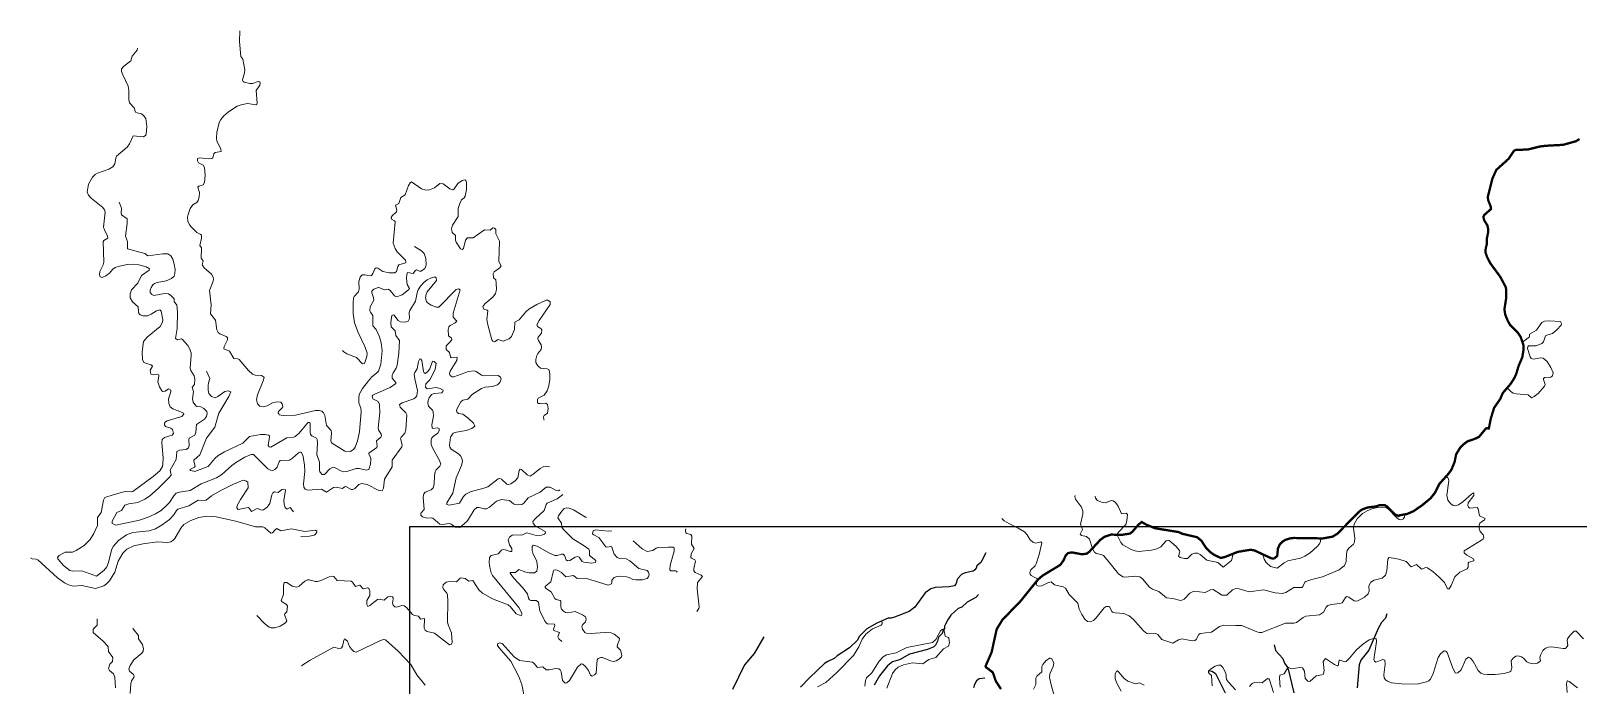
# Model space of a CAD drawing. Header units: feet. Extents: x -72 to 1107026, y -16 to 8357890.
# Drawn here: x 703047 to 770019, y 8273233 to 8301528 of the extents above; entities that cross this region are included whole.
import ezdxf

# ---------------------------------------------------------------- set-up
doc = ezdxf.new("R2010")
doc.units = ezdxf.units.FT
doc.header["$LTSCALE"] = 10
doc.header["$MEASUREMENT"] = 0
doc.layers.get('0').update_dxf_attribs({"linetype": 'CONTINUOUS'})
doc.layers.add('CURVAS_PERU_500_PSAD-18', color=23, linetype='CONTINUOUS', lineweight=5)
doc.layers.add('Hidrografia-IGN-QUEBRADAS', color=151, linetype='CONTINUOUS', lineweight=25)
doc.layers.add('INEI-PROV-PSAD56', color=7, linetype='CONTINUOUS')

msp = doc.modelspace()

# ---------------------------------------------------------------- linework, layer by layer
at = {"color": 1}
msp.add_lwpolyline([(842429, 8122447), (719447, 8122447), (719447, 8280092), (842429, 8280092)], close=True, dxfattribs=at)
msp.add_lwpolyline([(842429, 8122447), (719447, 8122447), (719447, 8280092), (842429, 8280092)], close=True, dxfattribs=at)
at = {"layer": 'CURVAS_PERU_500_PSAD-18'}
for points in [[(712084, 8301528), (712082, 8301078), (712128, 8300430), (712218, 8300312), (712306, 8299847), (712296, 8299722), (712204, 8299412), (712234, 8299344), (712274, 8299316), (712516, 8299253), (712640, 8299259), (712877, 8299337), (712948, 8299329), (712965, 8299257), (712950, 8299184), (712797, 8298953), (712837, 8298407), (712819, 8298360), (712777, 8298336), (712435, 8298396), (712190, 8298346), (711978, 8298270), (711597, 8298034), (711391, 8297852), (711260, 8297700), (711190, 8297568), (711087, 8297131), (711076, 8296907), (711096, 8296759), (711269, 8296427), (711285, 8296307), (711016, 8296270), (710970, 8296212), (710914, 8296047), (710878, 8296013), (710730, 8295997), (710357, 8296034), (710260, 8296014), (710261, 8295916), (710304, 8295827), (710503, 8295723), (710565, 8295620), (710588, 8295297), (710566, 8294973), (710498, 8294871), (710308, 8294810), (710278, 8294773), (710340, 8294533), (710326, 8294334), (710289, 8294189), (710232, 8294108), (710059, 8294008), (709940, 8293849), (709849, 8293590), (709827, 8293467), (709834, 8293293), (709913, 8293138), (709991, 8293040), (710221, 8292811), (710402, 8292727), (710432, 8292689), (710432, 8292565), (710361, 8292248), (710424, 8292144), (710417, 8291695), (710507, 8291577), (710465, 8291409), (710551, 8291288), (710864, 8291001), (710938, 8290872), (710947, 8290797), (710930, 8290699), (710770, 8290301), (710852, 8289681), (710814, 8289286), (711034, 8289020), (711101, 8288601), (711148, 8288486), (711224, 8288423), (711503, 8288314), (711554, 8288261), (711550, 8288163), (711405, 8287872), (711391, 8287775), (711642, 8287681), (711829, 8287359), (712001, 8287345), (712066, 8287310), (712470, 8286835), (712635, 8286682), (712752, 8286640), (713025, 8286617), (713113, 8286572), (713140, 8286530), (713101, 8286386), (712850, 8285787), (712816, 8285566), (712855, 8285397), (712961, 8285292), (713107, 8285273), (713275, 8285318), (713537, 8285461), (713711, 8285482), (713859, 8285463), (713927, 8285395), (713944, 8285273), (713907, 8285209), (713762, 8285071), (713746, 8285001), (713773, 8284958)], [(707657, 8300791), (707642, 8300692), (707435, 8300445), (707372, 8300231), (707055, 8299989), (706972, 8299897), (706970, 8299773), (707021, 8299632), (707253, 8299135), (707278, 8298962), (707282, 8298562), (707309, 8298415), (707519, 8298204), (707575, 8298015), (707640, 8297980), (707834, 8297939), (707913, 8297877), (708015, 8297737), (708061, 8297391), (708040, 8297067), (708018, 8297022), (707917, 8296953), (707470, 8296991), (707308, 8296645), (707215, 8296497), (706757, 8296114), (706716, 8296023), (706672, 8295778), (706593, 8295652), (706424, 8295549), (705927, 8295378), (705822, 8295312), (705717, 8295205), (705540, 8294905), (705484, 8294560), (705543, 8294423), (705653, 8294288), (706164, 8293889), (706235, 8293786), (706262, 8293690), (706194, 8293046), (706228, 8292927), (706359, 8292657), (706374, 8292559), (706199, 8292470), (706180, 8292425), (706201, 8291527), (706173, 8291406), (706026, 8291118), (706016, 8290993), (706042, 8290898), (706128, 8290859), (706286, 8290933), (706450, 8291048), (706590, 8291223), (706694, 8291291), (706884, 8291353), (707228, 8291420), (707476, 8291441), (707724, 8291409), (708038, 8291327), (708186, 8291238), (708159, 8291176), (707831, 8290950), (707673, 8290612), (707394, 8290328), (707347, 8290160), (707347, 8289986), (707449, 8289817), (707683, 8289592), (707700, 8289372), (707721, 8289300), (707775, 8289249), (707892, 8289207), (708090, 8289205), (708250, 8289275), (708481, 8289424), (708623, 8289467), (708689, 8289400), (708762, 8289034), (708747, 8288935), (708638, 8288740), (708074, 8288287), (707924, 8288088), (707855, 8287644), (707869, 8287321), (707935, 8287190), (708241, 8287084), (708303, 8287042), (708296, 8286995), (708203, 8286849), (708241, 8286682), (708307, 8286652), (708506, 8286674), (708578, 8286659), (708590, 8286588), (708542, 8286344), (708614, 8286132), (708720, 8285963), (708762, 8285937), (708861, 8285946), (708995, 8286047), (709103, 8285993), (709100, 8285919), (709005, 8285610), (709018, 8285410), (709074, 8285273), (709193, 8285184), (709567, 8285041), (709654, 8284992), (709664, 8284946), (709581, 8284857), (708937, 8284657), (708872, 8284620), (708828, 8284560), (708826, 8284486), (708865, 8284424), (709100, 8284342), (709181, 8284285), (709218, 8284118), (709156, 8284045), (708822, 8283942), (708732, 8283861), (708718, 8283713), (708767, 8283065), (708761, 8282790), (708737, 8282693), (708627, 8282498), (708343, 8282254), (707456, 8281605), (707384, 8281585), (707185, 8281608), (707062, 8281590), (706603, 8281467), (706252, 8281339), (706190, 8281234), (706092, 8280694), (705930, 8280475), (705924, 8280128), (705775, 8279784), (705614, 8279531), (705347, 8279269), (705011, 8279052), (704850, 8278988), (704527, 8278978), (704265, 8278835), (704212, 8278783), (704204, 8278750)], [(725399, 8285957), (725463, 8286171), (725502, 8286444), (725512, 8286643), (725497, 8286792), (725462, 8286886), (725395, 8286915), (725098, 8286938), (724987, 8287037), (724908, 8287192), (724907, 8287317), (724953, 8287485), (724992, 8287577), (725133, 8287752), (725155, 8287849), (725134, 8287946), (725012, 8288134), (724989, 8288205), (725010, 8288276), (725148, 8288454), (725165, 8288600), (725119, 8288657), (724970, 8288749), (724953, 8288820), (725042, 8288996), (725524, 8289696), (725529, 8289817), (725428, 8289887), (725354, 8289884), (724943, 8289701), (724603, 8289491), (724475, 8289372), (724187, 8289027), (723989, 8288930), (723974, 8288609), (723853, 8288309), (723746, 8288205), (723490, 8288111), (723278, 8288179), (723116, 8288087), (723048, 8288115), (722998, 8288171), (722823, 8288822), (722787, 8289044), (722828, 8289415), (722797, 8289451), (722658, 8289500), (722602, 8289607), (722700, 8289719), (723047, 8290006), (723163, 8290167), (723200, 8290337), (723184, 8290611), (723164, 8290760), (723075, 8290845), (723057, 8291018), (723104, 8291104), (723344, 8291284), (723402, 8291363), (723306, 8291561), (723323, 8292435), (723172, 8292748), (723173, 8292945), (723115, 8292992), (723043, 8293006), (722925, 8292916), (722678, 8292923), (722188, 8292579), (721943, 8292573), (721864, 8292480), (721770, 8292117), (721710, 8292077), (721640, 8292097), (721451, 8292390), (721419, 8292485), (721429, 8292683), (721276, 8292807), (721255, 8292979), (721299, 8293121), (721535, 8293503), (721542, 8293850), (721608, 8294065), (721688, 8294221), (721805, 8294313), (721843, 8294377), (721901, 8294671), (721907, 8294970), (721866, 8295060), (721827, 8295091), (721708, 8295059), (721524, 8294930), (721374, 8294701), (721314, 8294657), (721175, 8294704), (720898, 8294917), (720748, 8294924), (720518, 8294735), (720306, 8294659), (720134, 8294636), (719948, 8294704), (719523, 8295006), (719463, 8294965), (719388, 8294836), (719242, 8294438), (719053, 8294320), (718978, 8294059), (718821, 8293999), (718879, 8293783), (718878, 8293710), (718678, 8293524), (718641, 8293461), (718661, 8293391), (718787, 8293311), (718809, 8293267), (718729, 8292348), (718808, 8292113), (718905, 8291967), (719255, 8291611), (719272, 8291539), (719257, 8291492), (718973, 8291404), (718930, 8291343), (718871, 8291127), (718802, 8291058), (718553, 8291065), (718284, 8291116), (718056, 8291267), (717986, 8291288), (717933, 8291238), (717851, 8291029), (717794, 8290948), (717698, 8290931), (717505, 8290980), (717406, 8290980), (717363, 8290954), (717301, 8290876), (717234, 8290689), (717248, 8290365), (717229, 8290242), (717040, 8290045), (717007, 8289978), (716990, 8289754), (717001, 8289304), (717060, 8288909), (717205, 8288484), (717504, 8287879), (717599, 8287595), (717591, 8287446), (717492, 8287137), (717405, 8287134), (717143, 8287400), (716725, 8287564), (716597, 8287641), (716536, 8287708)], [(710556, 8284731), (710640, 8284854), (710677, 8284973), (710657, 8285069), (710534, 8285192), (710405, 8285268), (710231, 8285283), (710188, 8285307), (710066, 8285463), (710045, 8285610), (710088, 8285932), (710028, 8286121), (710120, 8286236), (710146, 8286458), (710118, 8286604), (709974, 8286838), (709945, 8286934), (709981, 8287506), (709976, 8287606), (709916, 8287796), (709838, 8287924), (709604, 8288183), (709561, 8288205), (709391, 8288167), (709309, 8288219), (709375, 8288662), (709387, 8289362), (709356, 8289685), (709241, 8289816), (709247, 8289939), (709107, 8290081), (709003, 8290150), (708832, 8290176), (708367, 8290088), (708275, 8290123), (708201, 8290221), (708208, 8290320), (708252, 8290437), (708319, 8290542), (708394, 8290608), (708511, 8290649), (708905, 8290713), (709130, 8290820), (709240, 8290920), (709280, 8291038), (709286, 8291213), (709254, 8291435), (709189, 8291650), (709097, 8291798), (708976, 8291884), (708752, 8291894), (708108, 8291806), (707971, 8291907), (707223, 8292108), (707228, 8292424), (707137, 8292654), (707218, 8293198), (707208, 8293396), (706967, 8293567), (706951, 8293640), (706969, 8293863), (706870, 8294118)], [(713773, 8284958), (713798, 8284919), (713971, 8284893), (714495, 8284912), (715372, 8285112), (715521, 8285112), (715641, 8285078), (715713, 8285010), (715766, 8284898), (715834, 8284456), (716044, 8284246), (716059, 8284123), (716034, 8283799), (716062, 8283705), (716630, 8283343), (716884, 8283339), (717029, 8283436), (717087, 8283516), (717184, 8283800), (717263, 8284192), (717336, 8285063), (717321, 8285212), (717241, 8285448), (717234, 8285648), (717260, 8285795), (717404, 8286058), (717658, 8286399), (717805, 8286569), (718004, 8286719), (718089, 8286811), (718200, 8287114), (718255, 8287686), (718212, 8288032), (718131, 8288295), (717995, 8288618), (717841, 8288776), (717847, 8289224), (717739, 8289358), (717714, 8289428), (717736, 8289599), (717890, 8289883), (717880, 8289982), (717803, 8290193), (717801, 8290267), (717884, 8290357), (718071, 8290425), (718145, 8290420), (718349, 8290327), (718519, 8290362), (718598, 8290303), (718788, 8290072), (718878, 8290033), (719111, 8290117), (719385, 8290333), (719428, 8290393), (719329, 8290564), (719306, 8290813), (719312, 8290988), (719346, 8291080), (719587, 8291035), (719691, 8291171), (719734, 8291194), (719868, 8291130), (719941, 8291137), (720103, 8291250), (720149, 8291391), (720144, 8291690), (720072, 8291901), (719947, 8292023), (719644, 8292210)], [(721162, 8283616), (721213, 8283960), (721324, 8284123), (721462, 8284179), (721882, 8284238), (722139, 8284335), (722255, 8284425), (722253, 8284474), (722203, 8284560), (721967, 8284782), (721746, 8284946), (721551, 8284984), (721491, 8285026), (721472, 8285098), (721483, 8285171), (721650, 8285478), (721742, 8285560), (721962, 8285599), (722161, 8285821), (722544, 8286056), (722708, 8286115), (723031, 8286147), (723241, 8286226), (723350, 8286327), (723406, 8286465), (723371, 8286555), (723266, 8286621), (722644, 8286604), (722552, 8286642), (722327, 8286799), (722233, 8286832), (721987, 8286793), (721353, 8286563), (721279, 8286568), (721195, 8286620), (721172, 8286716), (721191, 8286813), (721482, 8287279), (721502, 8287400), (721461, 8287420), (721241, 8287386), (721212, 8287425), (721171, 8287619), (721019, 8287745), (721023, 8287901), (721212, 8288100), (721261, 8288186), (721243, 8288256), (721126, 8288345), (721101, 8288617), (721140, 8288735), (721194, 8288787), (721413, 8288906), (721487, 8288973), (721325, 8289150), (721322, 8289324), (721634, 8290324), (721550, 8290369), (721455, 8290343), (720697, 8289582), (720599, 8289575), (720368, 8289669), (720220, 8289762), (720172, 8289819), (720133, 8289988), (720154, 8290136), (720204, 8290250), (720599, 8290732), (720585, 8290853), (720528, 8290892), (720383, 8290855), (720204, 8290766), (720066, 8290659), (719916, 8290492), (719810, 8290323), (719766, 8290206), (719700, 8289837), (719443, 8289440), (719422, 8289343), (719432, 8289093), (719382, 8288981), (719245, 8288928), (719047, 8288938), (718946, 8289008), (718762, 8289244), (718673, 8289216), (718620, 8288921), (718634, 8288723), (718812, 8288550), (718844, 8288355), (718999, 8288133), (718976, 8287584), (718894, 8287065), (718858, 8286946), (718721, 8286737), (718679, 8286621), (718685, 8286513), (718841, 8286319), (718849, 8286271), (718599, 8286108), (717957, 8285830), (717849, 8285767), (717823, 8285726), (717845, 8285607), (718071, 8285504), (718134, 8285370), (718150, 8285022), (718073, 8284352), (718089, 8284279), (718209, 8284089), (718227, 8284018), (718190, 8283955), (718001, 8283795), (718037, 8283576), (718024, 8283504), (717677, 8283266), (717674, 8283218), (717750, 8283089), (717766, 8283017), (717745, 8282793), (717667, 8282559), (717573, 8282534), (717255, 8282600), (717130, 8282601), (716726, 8282473), (716578, 8282456), (716459, 8282493), (716222, 8282632), (716126, 8282655), (715992, 8282593), (715757, 8282343), (715659, 8282346), (715558, 8282456), (715534, 8282527), (715540, 8282875), (715424, 8283204), (715456, 8283702), (715442, 8283851), (715406, 8283915), (715205, 8284015), (715154, 8284068), (715130, 8284190), (715138, 8284540), (715124, 8284587), (715100, 8284594), (715051, 8284585), (714995, 8284536), (714654, 8284136), (714489, 8283984), (714420, 8283955), (714125, 8283920), (713430, 8283525), (713358, 8283537), (713309, 8283591), (713377, 8283957), (713372, 8284007), (713337, 8284040), (713191, 8284073), (712991, 8284072), (712502, 8283978), (712221, 8283698), (711429, 8283328), (711149, 8283163), (711004, 8283026), (710725, 8282684), (710139, 8282470), (710096, 8282480)], [(766953, 8286089), (767109, 8285927), (767214, 8285860), (767333, 8285824), (767855, 8285783), (768006, 8285654), (768116, 8285708), (768292, 8285847), (768569, 8286168), (768589, 8286238), (768517, 8286450), (768519, 8286499), (768583, 8286534), (768833, 8286547), (768912, 8286603), (768941, 8286746), (768838, 8286974), (768680, 8287228), (768512, 8287375), (768389, 8287387), (768093, 8287337), (767996, 8287353), (767939, 8287433), (767837, 8287793), (767845, 8287868), (767877, 8287903), (768200, 8287907), (768457, 8288002), (768520, 8288078), (768612, 8288336), (768674, 8288375), (768914, 8288439), (769105, 8288601), (769290, 8288804), (769303, 8288875), (769255, 8288960), (768757, 8288994), (768560, 8288967), (768448, 8288914), (768224, 8288585), (767921, 8288416), (767922, 8288293), (767667, 8288109), (767627, 8288021)], [(725940, 8281672), (725878, 8281631), (725781, 8281642), (725525, 8281796), (725353, 8281798), (725085, 8281575), (724569, 8281326), (724379, 8281095), (724295, 8281042), (724172, 8281026), (723999, 8281050), (723930, 8281078), (723757, 8281219), (723410, 8281256), (723198, 8281189), (722893, 8280930), (722763, 8280856), (722664, 8280851), (722447, 8280907), (722348, 8280908), (722232, 8280814), (721994, 8280404), (721913, 8280309), (721608, 8280051), (721429, 8280063), (721242, 8280188), (721149, 8280220), (720852, 8280184), (720753, 8280194), (720450, 8280449), (720377, 8280466), (720178, 8280453), (719990, 8280512), (719926, 8280586), (719926, 8280635), (719940, 8280683), (720069, 8280833), (720028, 8281355), (720049, 8281503), (720117, 8281573), (720374, 8281671), (720458, 8281761), (720508, 8281927), (720517, 8282302), (720543, 8282449), (720592, 8282536), (720748, 8282698), (720785, 8282789), (720727, 8282952), (720425, 8283499), (720371, 8283639), (720371, 8283837), (720405, 8283931), (720452, 8283988), (720662, 8284122), (720712, 8284235), (720715, 8284334), (720652, 8284361), (720455, 8284334), (720417, 8284362), (720406, 8284486), (720466, 8284881), (720463, 8285056), (720430, 8285122), (720253, 8285298), (720228, 8285444), (720245, 8285543), (720288, 8285660), (720390, 8285800), (720505, 8285844), (720828, 8285873), (720880, 8285925), (720895, 8285996), (720763, 8286064), (720591, 8286098), (720197, 8286043), (720133, 8286113), (720135, 8286261), (720316, 8286431), (720389, 8286562), (720542, 8286904), (720591, 8287146), (720503, 8287233), (720434, 8287238), (720316, 8286911), (720206, 8286775), (720105, 8286704), (720068, 8286732), (720043, 8286802), (719971, 8287271), (719923, 8287327), (719876, 8287343), (719826, 8287236), (719772, 8286916), (719660, 8286752), (719638, 8286681), (719660, 8286483), (719774, 8285971), (719755, 8285749), (719697, 8285668), (719615, 8285612), (719117, 8285448), (718994, 8285369), (719023, 8285251), (719270, 8285004), (719316, 8284917), (719270, 8284269), (719231, 8284125), (719078, 8283961), (719047, 8283894), (719112, 8283629), (719096, 8283532), (718687, 8282967), (718677, 8282672), (718351, 8282140), (718308, 8281744), (718255, 8281636), (718108, 8281648), (717595, 8281905), (717377, 8281955), (717235, 8281915), (717063, 8281734), (716977, 8281686), (716904, 8281699), (716684, 8281816), (716635, 8281813), (716513, 8281728), (716273, 8281792), (716151, 8281784), (715838, 8281580), (715620, 8281710), (715024, 8281660), (714911, 8281712), (714858, 8281794), (714851, 8281943), (714903, 8282465), (714895, 8282765), (714822, 8283183), (714739, 8283305), (714691, 8283311), (714626, 8283275), (714363, 8283044), (714235, 8282967), (713839, 8282950), (713790, 8282895), (713702, 8282662), (713600, 8282553), (713511, 8282509), (713414, 8282528), (713308, 8282593), (712760, 8283140), (712680, 8283200), (712582, 8283212), (712308, 8283095), (711944, 8282875), (711744, 8282725), (711316, 8282342), (711086, 8282191), (710409, 8281935), (709941, 8281648), (709472, 8281583), (709333, 8281528), (709226, 8281424), (709038, 8281129), (708921, 8280999), (708677, 8280785), (708443, 8280641), (708124, 8280497), (707745, 8280370), (706718, 8280151), (706632, 8280189)], [(710096, 8282480), (709948, 8282517), (709927, 8282561), (710125, 8282661), (710157, 8282699), (710093, 8282911), (710101, 8282960), (710354, 8283198), (710648, 8283914), (711009, 8284391), (711178, 8284991), (711620, 8285716), (711702, 8285923), (711585, 8285957), (711438, 8285936), (711140, 8285710), (711026, 8285661), (710862, 8285713), (710745, 8285839), (710715, 8285986), (710719, 8286186), (710729, 8286310), (710794, 8286496), (710643, 8286809)], [(725258, 8284695), (725244, 8284713), (725231, 8284836), (725267, 8284900), (725405, 8285000), (725431, 8285198), (725408, 8285370), (725337, 8285433), (725089, 8285408), (725015, 8285413), (724981, 8285448), (724977, 8285571), (725005, 8285641), (725270, 8285774), (725399, 8285957)], [(706632, 8280189), (706559, 8280221), (706565, 8280317), (706762, 8280692), (706961, 8280790), (707118, 8281014), (707281, 8281075), (707676, 8281135), (707972, 8281269), (708178, 8281409), (708557, 8281735), (709016, 8282196), (709110, 8282312), (709077, 8282530), (709334, 8282986), (709365, 8283331), (709473, 8283387), (709771, 8283425), (709872, 8283494), (709891, 8283590), (709875, 8283840), (709896, 8283911), (710135, 8284040), (710188, 8284179), (710220, 8284502), (710556, 8284731)], [(725500, 8282676), (725497, 8282679), (725373, 8282696), (725249, 8282683), (725093, 8282607), (724789, 8282348), (724659, 8282275), (724521, 8282325), (724288, 8282551), (724220, 8282576), (724183, 8282514), (724119, 8282198), (724002, 8282068), (723816, 8281942), (723721, 8281912), (723647, 8281917), (723421, 8282146), (723350, 8282166), (723276, 8282155), (722818, 8281810), (722608, 8281732), (722100, 8281599), (721872, 8281497), (721769, 8281390), (721595, 8281099), (721150, 8281011), (721057, 8281043), (721049, 8281116), (721315, 8281538), (721453, 8282197), (721680, 8282725), (721727, 8282919), (721703, 8283041), (721643, 8283150), (721550, 8283233), (721235, 8283434), (721181, 8283518), (721162, 8283616)], [(704204, 8278750), (704201, 8278734), (704211, 8278686), (704459, 8278405), (704735, 8278193), (704855, 8278161), (705254, 8278177), (705886, 8277944), (706206, 8278194), (706335, 8278345), (706409, 8278531), (706530, 8279067), (706605, 8279224), (706840, 8279482), (707184, 8279732), (707464, 8279834), (708160, 8279902), (708446, 8279990), (708724, 8280158), (709042, 8280400), (709238, 8280593), (709346, 8280790), (709401, 8280840), (709877, 8280988), (710284, 8281231), (710556, 8281217), (710628, 8281236), (710861, 8281424), (711234, 8281627), (711814, 8281922), (712229, 8282093), (712351, 8282072), (712429, 8282012), (712451, 8281765), (712116, 8281260), (711970, 8280998), (711961, 8280901), (712016, 8280822), (712454, 8280910), (712498, 8280889), (712592, 8280747), (712836, 8280868), (713047, 8280800), (713119, 8280811), (713277, 8280932), (713395, 8281093), (713479, 8281457), (713525, 8281545), (713587, 8281586), (713755, 8281556), (713904, 8281687), (713973, 8281713), (714046, 8281699), (714067, 8281656), (713994, 8281213), (714005, 8281064), (714048, 8280920), (714076, 8280880), (714143, 8280847), (714273, 8280908), (714409, 8280730)], [(765209, 8278853), (765095, 8278948), (765090, 8279042), (765838, 8279496), (765913, 8279561), (765933, 8279632), (765909, 8279727), (765777, 8279876), (765736, 8280020), (765731, 8280145), (765766, 8280236), (765972, 8280378), (765996, 8280440), (765751, 8280556), (765696, 8280849), (765656, 8280910), (765338, 8280881), (765280, 8280928), (765247, 8280994), (765263, 8281115), (765507, 8281431), (765509, 8281527), (765492, 8281545), (765408, 8281490), (765029, 8281164), (764847, 8281033), (764733, 8280981), (764613, 8281003), (764509, 8281072), (764386, 8281228), (764344, 8281447), (764418, 8282067), (764394, 8282185), (764308, 8282234), (764286, 8282236)], [(712825, 8276236), (713155, 8275888), (713352, 8275736), (713449, 8275710), (713598, 8275709), (713835, 8275785), (714071, 8275925), (714122, 8276008), (714030, 8276265), (714044, 8276312), (714127, 8276403), (714146, 8276650), (714113, 8276716), (713923, 8276835), (713880, 8276895), (713983, 8277146), (713978, 8277545), (714006, 8277664), (714128, 8277670), (714355, 8277517), (714546, 8277465), (714659, 8277515), (714902, 8277731), (715013, 8277787), (715112, 8277787), (715353, 8277719), (715452, 8277714), (715597, 8277754), (715962, 8277917), (716084, 8277940), (716156, 8277921), (716309, 8277762), (716905, 8277721), (716964, 8277676), (717093, 8277495), (717279, 8277557), (717432, 8277397), (717626, 8277431), (717670, 8277414), (717710, 8277323), (717724, 8277174), (717711, 8277101), (717583, 8276888), (717582, 8276714), (717629, 8276630), (717717, 8276672), (718051, 8276933), (718124, 8276945), (718343, 8276900), (718503, 8277053), (718625, 8277066), (718695, 8277042), (718728, 8277005), (718731, 8276956), (718694, 8276785), (718728, 8276692), (718794, 8276618), (718867, 8276606), (719108, 8276672), (719206, 8276663), (719305, 8276588), (719565, 8276285), (719655, 8276242), (719827, 8276210), (719915, 8276083), (720078, 8276110), (720067, 8275687), (720112, 8275601), (720201, 8275556), (720516, 8275481), (721161, 8274973), (721255, 8275002), (721274, 8275072), (721245, 8275496), (721108, 8275844), (721086, 8275967), (721097, 8276866), (721079, 8277141), (721051, 8277209), (720903, 8277378), (720879, 8277449), (720888, 8277572), (721023, 8277679), (721168, 8277716), (721466, 8277704), (721625, 8277858), (721673, 8277873), (721844, 8277847), (722004, 8277729), (722170, 8277754), (722429, 8277358), (722597, 8277210), (723034, 8276968), (723706, 8276698), (723804, 8276622), (724058, 8276314), (724264, 8276228), (724298, 8276290), (724291, 8276339), (724164, 8276583), (723021, 8277972), (722965, 8278084), (722922, 8278253), (722884, 8278525), (722896, 8278748), (722976, 8278839), (723266, 8278911), (723416, 8279062), (723482, 8279096), (723581, 8279087), (723789, 8279003), (723859, 8279011), (723869, 8279133), (723757, 8279297), (723711, 8279516), (723760, 8279628), (723881, 8279714), (723979, 8279734), (724303, 8279720), (724507, 8279810), (724916, 8279705), (725141, 8279710), (725280, 8279758), (725317, 8279823), (725303, 8279868), (724873, 8280121), (724794, 8280217), (724780, 8280312), (724874, 8280428), (725263, 8280779), (725356, 8281036), (725399, 8281097), (725830, 8281290), (726051, 8281454), (726078, 8281480)], [(748998, 8279145), (748864, 8279538), (748734, 8279653), (748517, 8279709), (748466, 8279759), (748568, 8279957), (748478, 8280186), (748581, 8280623), (748587, 8280772), (748521, 8280932), (748263, 8281270), (748228, 8281388), (748247, 8281439)], [(749116, 8281406), (749131, 8281323), (749223, 8281209), (749385, 8281144), (749558, 8281121), (749815, 8281212), (749888, 8281201), (749989, 8281129), (750115, 8280974), (750262, 8280632), (750454, 8280661), (750510, 8280613), (750493, 8280340), (750437, 8280175), (750125, 8279852), (750089, 8279787), (750087, 8279734)], [(703047, 8278732), (703058, 8278714), (703103, 8278694), (703277, 8278678), (703344, 8278646), (704196, 8277874), (704496, 8277650), (704678, 8277568), (704871, 8277516), (705243, 8277542), (705844, 8277405), (706198, 8277527), (706322, 8277612), (706442, 8277739), (706681, 8278119), (706819, 8278597), (707028, 8278938), (707202, 8279116), (707498, 8279248), (707911, 8279343), (708531, 8279427), (708955, 8279405), (709102, 8279427), (709187, 8279480), (709271, 8279573), (709540, 8280023), (709671, 8280173), (709969, 8280356), (710321, 8280483), (710666, 8280532), (711065, 8280504), (711921, 8280325), (712761, 8280079), (713084, 8280082), (713173, 8280038), (713427, 8279801), (713498, 8279815), (713631, 8279964), (713696, 8279999), (713867, 8279901), (714332, 8279987), (714896, 8279882), (715366, 8279937), (715422, 8279890), (715421, 8279841), (715371, 8279756), (715306, 8279718), (715111, 8279680), (714725, 8279663)], [(726032, 8275120), (725897, 8275231), (725858, 8275318), (725929, 8275500), (725678, 8275598), (725672, 8275647), (725722, 8275814), (725707, 8275859), (725411, 8275887), (725348, 8275925), (725305, 8275986), (725073, 8276429), (725017, 8276820), (724917, 8276889), (724692, 8276895), (724623, 8276921), (724587, 8276986), (724549, 8277181), (724330, 8277454), (723939, 8277875), (723790, 8278076), (723796, 8278096), (724019, 8278108), (724173, 8278229), (724473, 8278109), (724620, 8278081), (724844, 8278093), (724950, 8278155), (724976, 8278326), (724945, 8278573), (724773, 8278933), (724743, 8279054), (724747, 8279228), (724790, 8279283), (724958, 8279246), (725501, 8278938), (725730, 8278839), (725829, 8278838), (726019, 8278899), (726092, 8278891), (726140, 8278834), (726218, 8278650), (726275, 8278605), (726371, 8278625), (726610, 8278761), (726706, 8278788), (726772, 8278759), (726906, 8278579), (726974, 8278550), (727296, 8278512), (727492, 8278533), (727499, 8278625), (727226, 8278842), (727221, 8279038), (727191, 8279105), (726994, 8279259), (726510, 8279553), (726104, 8279961), (726031, 8280062), (726013, 8280234), (725859, 8280461), (725880, 8280556), (726027, 8280759), (726134, 8280863), (726225, 8280902), (726348, 8280885), (726533, 8280808), (727048, 8280502), (727100, 8280498)], [(745073, 8280440), (745089, 8280418), (745180, 8280333), (745374, 8280218), (745778, 8280021), (746057, 8279854), (746172, 8279724), (746302, 8279511), (746410, 8279408), (746551, 8279365), (746717, 8279420), (746767, 8279421), (746806, 8279391), (746698, 8278882), (746560, 8278481), (746514, 8278393), (746334, 8278219), (746294, 8278102), (746302, 8278028), (746348, 8277970), (746629, 8277808), (746614, 8277765)], [(762448, 8280420), (762443, 8280412), (762349, 8280379), (762275, 8280387), (762157, 8280479), (761811, 8280839), (761679, 8280909), (761531, 8280931), (761332, 8280918), (761090, 8280857), (760883, 8280769), (760693, 8280648), (760460, 8280423), (760322, 8280187), (760302, 8280014), (760358, 8279593), (760347, 8279419), (760301, 8279331), (760089, 8279156), (760017, 8279055), (759989, 8278908), (759983, 8278584), (759913, 8278400), (759673, 8278223), (758955, 8277911), (758493, 8277800), (758235, 8277708), (758194, 8277679), (758107, 8277500), (758055, 8277448), (757709, 8277456), (757372, 8277243), (757230, 8277196), (756907, 8277218), (756402, 8277352), (755785, 8277269), (755352, 8277391), (755204, 8277408), (755065, 8277356), (754822, 8277126), (754598, 8277121), (754581, 8277132)], [(762512, 8280615), (762524, 8280588), (762502, 8280491), (762448, 8280420)], [(728189, 8279903), (728037, 8279889), (727491, 8279948), (727380, 8279898), (727358, 8279779), (727412, 8279730), (727633, 8279617), (727926, 8279214), (727997, 8279198), (728145, 8279221), (728190, 8279200), (728298, 8278897), (728424, 8278744), (728518, 8278713), (728817, 8278697), (728965, 8278605), (729366, 8278268), (729728, 8278189), (729786, 8278109), (729809, 8278012), (729779, 8277917), (729718, 8277839), (729527, 8277787), (729227, 8277786), (729104, 8277802), (728950, 8277884), (728827, 8277910), (728579, 8277941), (728405, 8277932), (728292, 8277880), (728186, 8277775), (728193, 8277652), (728174, 8277607), (728037, 8277558), (727058, 8277860), (726687, 8277840), (726538, 8277967), (726196, 8277908), (726007, 8278102), (725831, 8278195), (725734, 8278218), (725689, 8278199), (725652, 8278134), (725556, 8277697), (725303, 8277498), (725310, 8277451), (725365, 8277401), (725572, 8277262), (725723, 8276976), (725785, 8276935), (725954, 8276890), (725990, 8276857), (725981, 8276610), (726020, 8276519), (726099, 8276422), (726185, 8276373), (726283, 8276352), (726611, 8276410), (726929, 8276266), (727051, 8276179), (727075, 8276084), (727048, 8275962), (726923, 8275843), (726901, 8275772), (726924, 8275651), (727018, 8275505), (727087, 8275478), (727262, 8275467), (727911, 8275502), (728160, 8275492), (728295, 8275430), (728496, 8275281), (728521, 8275239), (728509, 8275165), (728434, 8274980), (728421, 8274881), (728564, 8274746), (728622, 8274530), (728611, 8274457), (728531, 8274362), (728381, 8274274), (728258, 8274254), (728136, 8274281), (727788, 8274419), (727714, 8274422), (727596, 8274381), (727553, 8274322), (727509, 8273750), (727446, 8273674), (727335, 8273622), (727274, 8273657), (727186, 8273864), (727046, 8274040), (726936, 8274142), (726865, 8274157), (726705, 8274001), (726354, 8273425), (726245, 8273324), (726173, 8273307), (726062, 8273436), (725998, 8273804), (725950, 8273892), (725894, 8273939), (725770, 8273946), (725474, 8273894), (725350, 8273894), (725201, 8274023), (724981, 8273994), (724819, 8274182), (724757, 8274223), (724190, 8274298), (723968, 8274458), (723451, 8275034), (723332, 8275060), (723245, 8275021), (723243, 8274946), (723294, 8274862), (723815, 8274268), (724161, 8273603), (724300, 8273255), (724407, 8272665)], [(731393, 8279992), (731377, 8279911), (731396, 8279814), (731436, 8279785), (731607, 8279749), (731659, 8279671), (731635, 8279323), (731762, 8279145), (731634, 8278904), (731618, 8278757), (731645, 8278716), (731779, 8278648), (731818, 8278588), (731740, 8278274), (731738, 8278175), (731803, 8278102), (732055, 8277993), (732121, 8277923), (731896, 8277665), (731890, 8277390), (731969, 8276620), (731955, 8276547), (731870, 8276413)], [(750087, 8279734), (750085, 8279688), (750226, 8279396), (750310, 8279304), (750677, 8279092), (750842, 8279034), (750990, 8279013), (751561, 8279069), (751780, 8279122), (751960, 8279206), (752185, 8279473), (752277, 8279505), (752324, 8279491), (752605, 8279242), (752759, 8279046), (752774, 8278999), (752719, 8278807), (752790, 8278744), (752985, 8278704), (753109, 8278711), (753304, 8278899), (753423, 8278934), (753548, 8278936), (753660, 8278884), (753945, 8278641), (754430, 8278531), (754514, 8278458)], [(731025, 8278118), (730996, 8278157), (730947, 8278168), (730748, 8278174), (730698, 8278220), (730714, 8278419), (730885, 8279020), (730892, 8279165), (730851, 8279191), (730651, 8279201), (730202, 8279181), (730105, 8279158), (729965, 8279054), (729722, 8279006), (729506, 8279128), (729111, 8279477)], [(754581, 8277132), (754226, 8277368), (754104, 8277351), (753882, 8277239), (753387, 8277290), (753212, 8277200), (752967, 8276951), (752903, 8276913), (752806, 8276895), (752475, 8276976), (752203, 8277007), (751875, 8277274), (751596, 8277384), (751470, 8277463), (751167, 8277829), (751046, 8277916), (750875, 8277945), (750404, 8277897), (750306, 8277919), (750124, 8278049), (749641, 8278654), (749470, 8278835), (749381, 8278881), (749161, 8278926), (749080, 8278982), (749009, 8279113), (748998, 8279145)], [(758891, 8279578), (758871, 8279448), (758819, 8279335), (758725, 8279219), (758423, 8278957), (758196, 8278803), (758010, 8278728), (757450, 8278605), (757297, 8278520), (756998, 8278294), (756698, 8278367), (756513, 8278533), (756424, 8278683), (756393, 8278829), (756396, 8278877)], [(754514, 8278458), (754654, 8278335), (755013, 8278621), (755075, 8278835), (755014, 8278885)], [(755200, 8275814), (755463, 8275813), (756113, 8275541), (756232, 8275504), (756332, 8275502), (757354, 8275904), (757727, 8275915), (757825, 8275937), (758126, 8276157), (758238, 8276213), (758832, 8276274), (758993, 8276390), (759118, 8276605), (759191, 8276672), (759335, 8276713), (759707, 8276756), (759801, 8276791), (759953, 8277017), (760009, 8277065), (760103, 8277041), (760322, 8276875), (760419, 8276854), (760491, 8276870), (760775, 8277028), (760939, 8277180), (760969, 8277300), (760968, 8277524), (761050, 8277676), (761195, 8277771), (761534, 8277857), (761683, 8277986), (761740, 8278176), (761787, 8278674), (761844, 8278749), (762263, 8278677), (762573, 8278581), (762796, 8278352), (763022, 8278443), (763243, 8278248), (763430, 8278312), (763502, 8278303), (763748, 8278131), (764008, 8277898), (764234, 8277664), (764354, 8277417), (764393, 8277389), (764443, 8277391), (764443, 8277391)], [(764443, 8277391), (764533, 8277539), (764690, 8277907), (764907, 8278119), (765223, 8278265), (765255, 8278331), (765259, 8278505), (765288, 8278545), (765502, 8278599), (765512, 8278648), (765490, 8278692), (765209, 8278853)], [(746614, 8277765), (746555, 8277598), (746583, 8277534), (746680, 8277512), (746803, 8277525), (747093, 8277672), (747213, 8277701), (747360, 8277570), (747725, 8277484), (747836, 8277430), (747984, 8277143), (748361, 8276781), (748426, 8276515), (748534, 8276289), (748666, 8276077), (748777, 8275978), (748900, 8275968), (749038, 8276022), (749163, 8276144), (749508, 8276573), (749587, 8276632), (749710, 8276628), (749753, 8276602), (749831, 8276419), (749867, 8276386), (749988, 8276354), (750361, 8276324), (750589, 8276225), (750777, 8276061), (751208, 8275575), (751346, 8275468), (751443, 8275449), (751740, 8275469), (751821, 8275412), (752001, 8275206), (752471, 8275040), (752723, 8275183), (752866, 8275225), (753307, 8275143), (753430, 8275153), (753486, 8275201), (753603, 8275422), (753661, 8275469), (754155, 8275517), (754497, 8275766), (754689, 8275816), (755200, 8275814)], [(706707, 8273105), (706678, 8273579), (706626, 8273718), (706450, 8273857), (706405, 8273943), (706455, 8274134), (706580, 8274253), (706587, 8274425), (706401, 8274689), (706385, 8274887), (706361, 8274930), (706171, 8275128), (705746, 8275502), (705745, 8275651), (705914, 8275828), (705914, 8276092)], [(739831, 8275979), (739896, 8275951), (739894, 8275883), (739846, 8275825), (739480, 8275670), (739190, 8275434), (739031, 8275211), (738891, 8274890), (738647, 8274513), (737937, 8273774), (737457, 8273336), (737101, 8273149)], [(707462, 8275694), (707462, 8275689), (707512, 8275603), (707707, 8275376), (707701, 8275228), (707877, 8274988), (707916, 8274793), (707898, 8274695), (707842, 8274613), (707499, 8274329), (707345, 8274072), (707289, 8273933), (707312, 8273839), (707482, 8273692), (707518, 8273628), (707496, 8273557), (707397, 8273414), (707375, 8273291), (707345, 8272867)], [(720116, 8273226), (719751, 8273669), (719498, 8274127), (718943, 8274703), (718400, 8275182), (718303, 8275199), (718184, 8275162), (717124, 8274657), (717029, 8274679), (716919, 8274780), (716834, 8274904), (716744, 8275137), (716627, 8275225), (716587, 8275169), (716538, 8274899), (716476, 8274821), (716379, 8274813), (716159, 8274877), (715134, 8274302), (714777, 8274071), (714780, 8274056)], [(739139, 8273179), (739169, 8273427), (739211, 8273544), (739449, 8273763), (739767, 8274271), (739931, 8274459), (740085, 8274541), (740501, 8274619), (740967, 8274859), (742071, 8275070), (742218, 8275201), (742415, 8275576), (742492, 8275640), (742562, 8275659), (742620, 8275344), (742756, 8275294), (742786, 8275256), (742805, 8275058), (742768, 8274913), (742549, 8274799), (742223, 8274422), (741912, 8274337), (741651, 8274149), (741204, 8274193), (740813, 8274109), (740585, 8274009), (740456, 8273892), (740346, 8273725), (740091, 8273100)], [(757127, 8273138), (757092, 8273536), (757104, 8273660), (757290, 8273714), (757450, 8273994), (757472, 8274004), (757601, 8273936), (757971, 8273994), (758092, 8273977), (758183, 8273831), (758211, 8273509), (758314, 8273403), (758409, 8273386), (758689, 8273632), (758934, 8273675), (758999, 8273710), (759024, 8273855), (758983, 8274252), (759081, 8274386), (759471, 8274116), (759585, 8274065), (759632, 8274068), (759678, 8274310), (759727, 8274313), (759911, 8274237), (759982, 8274254), (760129, 8274388), (760413, 8274737), (760691, 8274988), (760979, 8275186), (761215, 8275265), (761281, 8275241), (761292, 8275117), (761174, 8274328), (761205, 8274260), (761267, 8274221), (761567, 8274340), (761659, 8274312), (761672, 8274142), (761614, 8273671), (761632, 8273548), (761685, 8273464), (761764, 8273403), (761948, 8273326), (762370, 8273279), (763053, 8273269), (763464, 8273375), (763554, 8273418), (763628, 8273484), (763752, 8273728), (763958, 8274422), (764071, 8274586), (764226, 8274712), (764296, 8274694), (764347, 8274639), (764593, 8273958), (764716, 8273742), (764810, 8273759), (764957, 8273893), (765152, 8274319)], [(765152, 8274319), (765165, 8274346), (765279, 8274437), (765368, 8274396), (765470, 8274287), (765688, 8273866), (765813, 8273746), (765930, 8273704), (766104, 8273683), (766429, 8273689), (766825, 8273739), (767065, 8273808), (767103, 8273840), (767154, 8273979), (767126, 8274275), (767208, 8274399), (767329, 8274487), (767426, 8274499), (767567, 8274449), (767650, 8274394), (767805, 8274231), (767894, 8274187), (768091, 8274155), (768264, 8274172), (768393, 8274286), (768363, 8274429), (768393, 8274524), (768498, 8274723), (768607, 8274823), (768725, 8274865), (768874, 8274882), (769367, 8274809), (769467, 8274812), (769511, 8274836), (769579, 8274938), (769544, 8275159), (769557, 8275232), (769670, 8275396), (769851, 8275569), (769944, 8275557), (770256, 8275235)], [(746446, 8273054), (746547, 8273252), (746540, 8273526), (746591, 8273611), (746811, 8273811), (746804, 8274033), (746851, 8274121), (746979, 8274274), (747134, 8274401), (747182, 8274402), (747243, 8274360), (747322, 8274179), (747299, 8274032), (747158, 8273712), (747141, 8273564), (747210, 8273247), (747419, 8272525)], [(750239, 8272970), (750038, 8273344), (749981, 8273509), (749974, 8273708), (750042, 8273839), (750066, 8273846), (750127, 8273804), (750372, 8273520), (750533, 8273403), (750863, 8273290), (751034, 8273322), (751235, 8273223)], [(754179, 8273192), (754158, 8273641), (754043, 8273730), (754021, 8273774), (754025, 8273823), (754107, 8273918), (754316, 8274051), (754459, 8274093), (754534, 8274088), (754648, 8273994), (754774, 8273751), (754800, 8273478), (754885, 8273355), (755184, 8273019)], [(755791, 8273163), (755905, 8273294), (756017, 8273345), (756339, 8273323), (756569, 8273512), (756640, 8273495), (756666, 8273453), (756834, 8272904)], [(769994, 8273114), (769633, 8273381), (769566, 8273410), (769544, 8273397), (769515, 8273279), (769541, 8272905)]]:
    msp.add_lwpolyline(points, dxfattribs=at)
at = {"layer": 'Hidrografia-IGN-QUEBRADAS'}
for points in [[(744376, 8278954), (744168, 8278532), (744000, 8278387), (743968, 8278294), (743907, 8278213), (743828, 8278156), (743486, 8278087), (743335, 8278009), (743162, 8277828), (743082, 8277600), (743026, 8277530), (742801, 8277477), (742191, 8277447), (742002, 8277395), (741758, 8277218), (741304, 8276600), (741070, 8276418), (740424, 8276163), (740282, 8276123), (740159, 8276123), (739659, 8275903), (739230, 8275659), (738893, 8275329), (738828, 8275168), (738487, 8274843), (737942, 8274502), (737815, 8274375), (737541, 8274258), (737397, 8274165), (736767, 8273566), (736358, 8273136)], [(744063, 8277156), (743952, 8277023), (743579, 8276820), (743342, 8276599), (743180, 8276537), (742869, 8276249), (742750, 8276088), (742631, 8275868), (742594, 8275776), (742597, 8275676), (742529, 8275606), (742498, 8275459), (742336, 8275305), (742294, 8275137), (742201, 8274960), (742137, 8274884), (741859, 8274773), (741085, 8274573), (740652, 8274325), (740342, 8274232), (740127, 8274061), (739781, 8273635), (739543, 8273224)], [(761747, 8276317), (761679, 8276130), (761515, 8275942), (761368, 8275681), (760968, 8274738), (760621, 8274313), (760548, 8274101), (760457, 8273106)], [(734772, 8275323), (734358, 8274590), (733939, 8274101), (733410, 8273037)], [(756865, 8274971), (756921, 8274729), (757236, 8274381), (757312, 8274173), (757461, 8273974), (757716, 8272890)], [(754012, 8273856), (754184, 8273832), (754331, 8273738), (754747, 8272896)], [(744342, 8273531), (744094, 8273508), (743979, 8273415), (743896, 8273261), (743855, 8273117)]]:
    msp.add_lwpolyline(points, dxfattribs=at)
at = {"layer": 'INEI-PROV-PSAD56', "const_width": 100}
msp.add_lwpolyline([(745038, 8273058), (744816, 8273401), (744683, 8273780), (744399, 8273998), (744369, 8274044), (744631, 8274647), (744853, 8275650), (745102, 8276056), (745880, 8276857), (746638, 8277795), (746838, 8277966), (747602, 8278428), (747736, 8278608), (747849, 8278851), (747932, 8278938), (748107, 8278972), (748545, 8278888), (748751, 8278917), (748870, 8279007), (749336, 8279510), (749514, 8279643), (749794, 8279740), (750271, 8279731), (750624, 8279785), (750718, 8279857), (751002, 8280183), (751132, 8280284), (751339, 8280166), (751711, 8280015), (752725, 8279851), (752887, 8279776), (753528, 8279627), (753714, 8279477), (753907, 8279179), (754106, 8278978), (754276, 8278857), (754558, 8278730), (754745, 8278777), (755284, 8278993), (755843, 8279087), (756017, 8279053), (756733, 8278719), (756810, 8278704), (756880, 8278720), (756995, 8278817), (757028, 8279141), (757101, 8279305), (757213, 8279423), (757336, 8279509), (757548, 8279575), (757712, 8279595), (758979, 8279576), (759390, 8279652), (759607, 8279784), (760533, 8280728), (760666, 8280824), (760903, 8280913), (761257, 8280959), (761422, 8281010), (761456, 8281020), (761649, 8281013), (761754, 8280956), (762086, 8280614), (762251, 8280546), (762296, 8280577), (762618, 8280633), (762892, 8280752), (763261, 8281004), (763639, 8281317), (763824, 8281551), (764017, 8281936), (764406, 8282369), (764537, 8282547), (764678, 8282893), (764740, 8283213), (764919, 8283505), (765067, 8283653), (765236, 8283776), (765587, 8283897), (765734, 8283972), (766026, 8284328), (766068, 8284344), (766156, 8284330), (766241, 8284760), (766386, 8285227), (766649, 8285606), (766761, 8285866), (767101, 8286262), (767261, 8286514), (767342, 8286689), (767447, 8287046), (767602, 8287403), (767654, 8287708), (767652, 8287948), (767536, 8288288), (767424, 8288460), (767078, 8288809), (766976, 8288990), (766868, 8289252), (766830, 8289488), (766913, 8290001), (766907, 8290348), (766880, 8290463), (766650, 8290895), (766218, 8291482), (766087, 8291734), (766009, 8291956), (766021, 8292121), (766070, 8292308), (766070, 8292546), (766120, 8292778), (766129, 8292957), (766095, 8293116), (765953, 8293343), (765919, 8293494), (765967, 8293577), (766249, 8293822), (766239, 8293930), (766130, 8294206), (766109, 8294339), (766307, 8295132), (766481, 8295519), (767015, 8296000), (767242, 8296340), (767311, 8296379), (767849, 8296402), (768354, 8296528), (768614, 8296561), (769368, 8296602), (769918, 8296755), (770083, 8296853)], dxfattribs=at)

doc.saveas('drawing.dxf')
